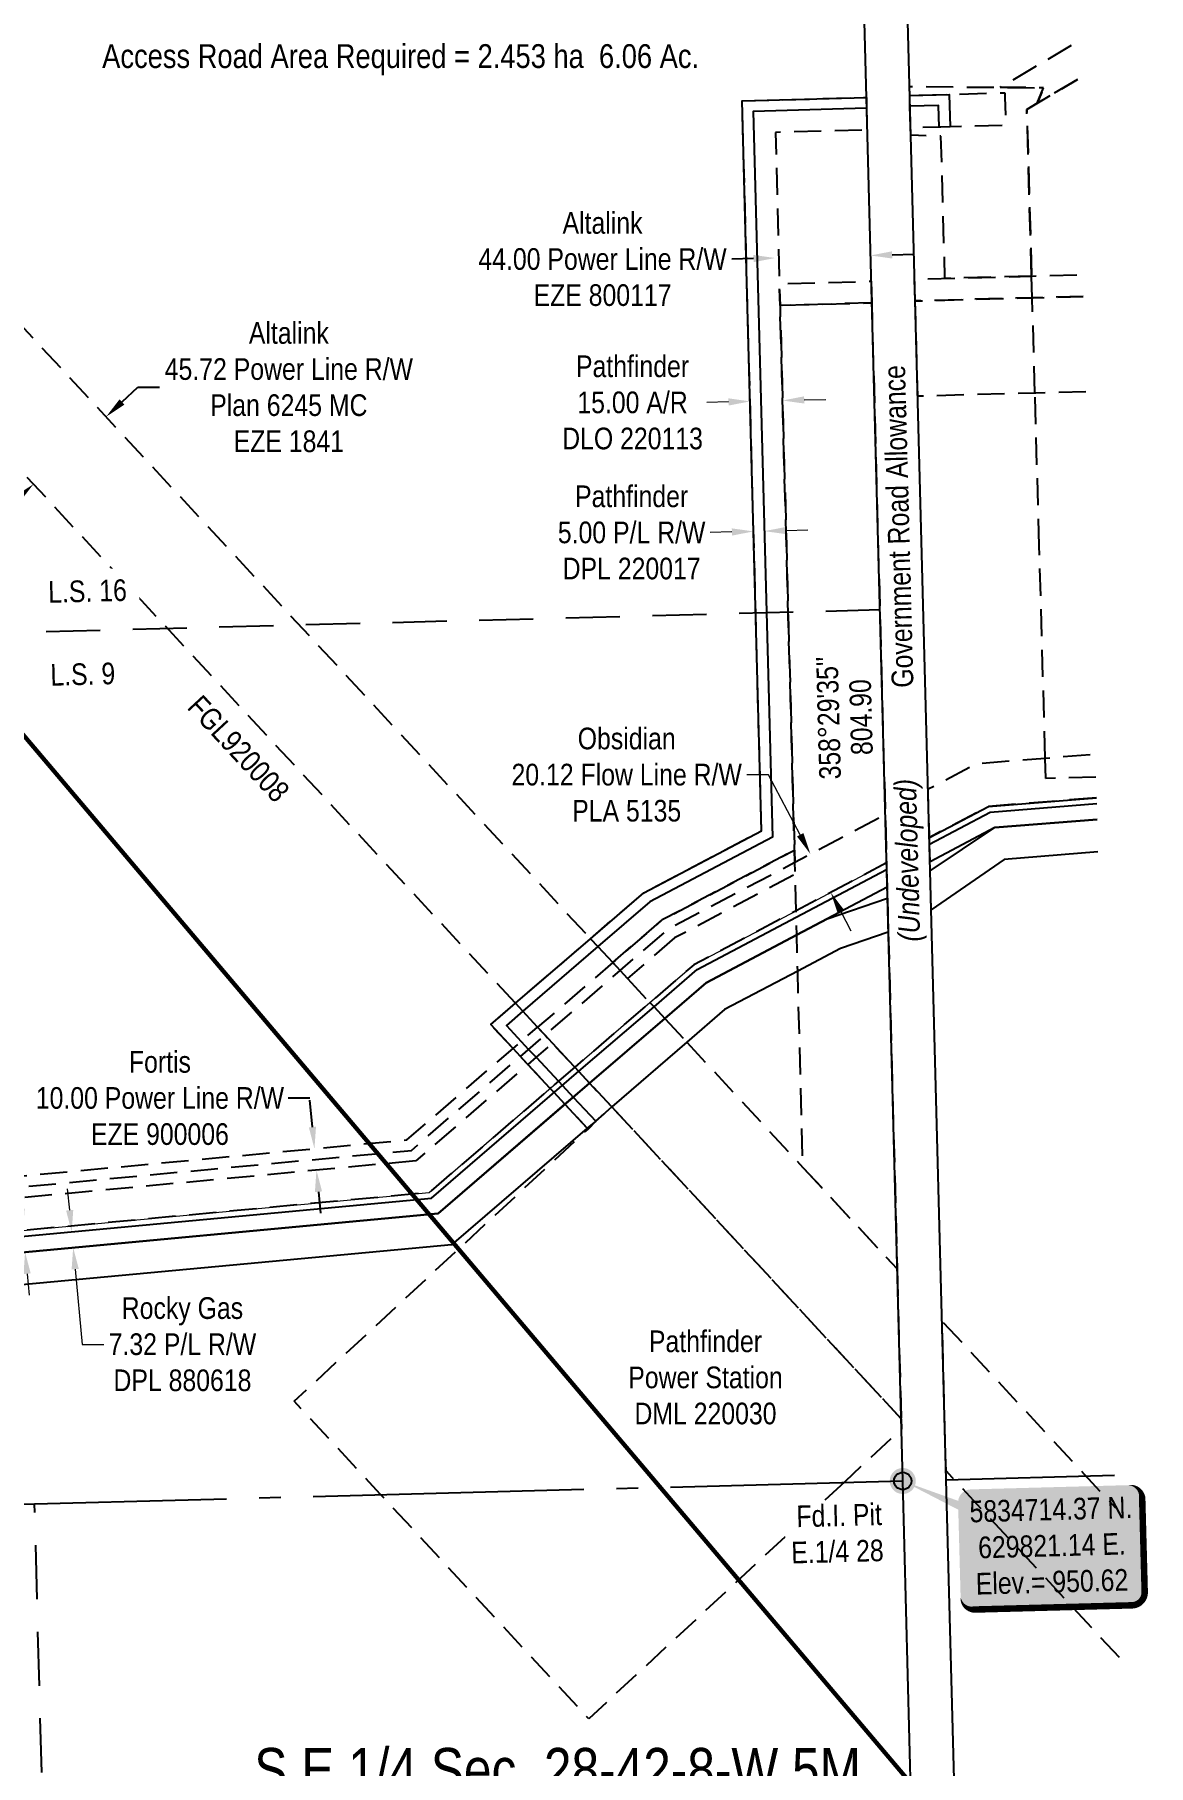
# Model space of a CAD drawing. Extents: x 627695 to 630270, y 5833772 to 5837149.
# Drawn here: x 629420 to 629935, y 5834583 to 5835382 of the extents above; entities that cross this region are included whole.
import ezdxf
from ezdxf.enums import TextEntityAlignment as Align

# ---------------------------------------------------------------- set-up
doc = ezdxf.new("R2010")
doc.units = 0
doc.header["$LTSCALE"] = 5
doc.header["$PDSIZE"] = 0.5
for name, pattern in [('CENTERLINEX3', [5, 2.5, -1, 0.5, -1]), ('DASHDOT2', [12.7, 6.35, -3.175, 0, -3.175]), ('foc-ACCESSROAD', [3.75, 2.5, -1.25]), ('foc-FLOWLINE', [3.75, 2.5, -1.25]), ('foc-LSD', [8, 5, -3]), ('foc-QUARTERLINE', [33, 25, -3, 2, -3])]:
    doc.linetypes.add(name, pattern=pattern)
doc.layers.get('Defpoints').update_dxf_attribs({"color": 9})
doc.layers.add('AS-TRAPPER BOUNDARY', color=7, linetype='CENTERLINEX3', true_color=0xb85c00, transparency=0.6)
for name, color, linetype in [('AS-WILDLIFE', 131, 'DASHDOT2'), ('C-FLOWLINE', 13, 'foc-FLOWLINE'), ('C-RW', 13, 'Continuous'), ('C-SYMBOL', 7, 'Continuous'), ('C-WS', 13, 'foc-ACCESSROAD'), ('DETAIL-T', 7, 'Continuous'), ('F-AR', 190, 'foc-ACCESSROAD'), ('F-EZE', 190, 'foc-FLOWLINE'), ('F-RW', 190, 'Continuous'), ('F-WS', 190, 'foc-ACCESSROAD'), ('L-AREAREQUIRED', 7, 'Continuous'), ('L-BD', 7, 'Continuous'), ('L-MON', 1, 'Continuous'), ('L-QSEC', 8, 'foc-QUARTERLINE'), ('L-ROAD-T', 7, 'Continuous'), ('L-SEC', 7, 'Continuous'), ('L-SECTION-LSD', 7, 'foc-LSD')]:
    doc.layers.add(name, color=color, linetype=linetype)
for name, color, linetype, lineweight in [('C-RW-T', 13, 'Continuous', 9), ('F-AR-T', 190, 'Continuous', 9), ('F-RW-T', 190, 'Continuous', 9), ('T-TEXT', 48, 'Continuous', 18)]:
    doc.layers.add(name, color=color, linetype=linetype, lineweight=lineweight)
doc.styles.add('100L', font='ARIALN.TTF', dxfattribs={"height": 11})
doc.styles.add('175L', font='ARIALN.TTF', dxfattribs={"height": 20})
doc.styles.add('80', font='ARIALN.TTF', dxfattribs={"height": 10})
doc.styles.add('80CG', font='ARIALN.TTF', dxfattribs={"height": 10})
doc.styles.add('80L', font='ARIALN.TTF', dxfattribs={"height": 10})
doc.styles.add('80LS', font='ARIALNI.TTF', dxfattribs={"height": 10})
doc.dimstyles.new('Compass 5 000', dxfattribs={"dimscale": 5, "dimtxt": 9, "dimasz": 2, "dimexe": 0.2, "dimexo": 0.0625, "dimgap": 0.5, "dimtad": 0, "dimtih": 1, "dimtoh": 1, "dimzin": 0, "dimdsep": 46, "dimtxsty": '80CG', "dimcen": 0.1, "dimse1": 1, "dimse2": 1, "dimclrd": 256, "dimclrt": 256, "dimaunit": 1, "dimadec": 4, "dimazin": 0, "dimtfac": 0.06, "dimtofl": 0, "dimtmove": 0, "dimatfit": 1, "dimfxl": 0.2, "dimtolj": 1, "dimtzin": 0, "dimlwd": -1, "dimarcsym": 0})

# ---------------------------------------------------------------- blocks, each defined once
blk = doc.blocks.new('fdia')
at = {"color": 255, "const_width": 1}
blk.add_lwpolyline([(-0.5, 0, 1), (0.5, 0, 1)], format="xyb", close=True, dxfattribs=at)
blk = doc.blocks.new('Fdiaa')
blk.add_blockref('fdia', (0, 0))
blk = doc.blocks.new('fdib')
at = {"color": 1, "const_width": 1.6}
blk.add_lwpolyline([(-0.4, 0, 1), (0.4, 0, 1)], format="xyb", close=True, dxfattribs=at)
at = {"color": 1}
blk.add_circle((0, 0), 0.8, dxfattribs=at)
blk = doc.blocks.new('Fdibb')
blk.add_blockref('fdib', (0, 0))
blk = doc.blocks.new('fdicc')
for name in ['Fdibb', 'Fdiaa']:
    blk.add_blockref(name, (0, 0))
blk = doc.blocks.new('FDI')
blk.add_blockref('fdicc', (0, 0))
blk = doc.blocks.new('*D65')
at = {"layer": 'Defpoints', "color": 0, "transparency": 16777216}
for p in [(629453.42, 5835205.74), (629454.42, 5835204.66), (629420.92, 5835173.57)]:
    blk.add_point(p, dxfattribs=at)
at = {"layer": 'F-EZE', "transparency": 16777216}
for p, q in [((629460.75, 5835212.54), (629468.08, 5835219.35)), ((629468.08, 5835219.35), (629478.08, 5835219.35)), ((629412.59, 5835167.85), (629405.26, 5835161.04))]:
    blk.add_line(p, q, dxfattribs=at)
for points in [[(629459.62, 5835213.77), (629461.88, 5835211.32), (629453.42, 5835205.74)], [(629411.46, 5835169.07), (629413.72, 5835166.63), (629419.92, 5835174.65)]]:
    blk.add_solid(points, dxfattribs=at)
at = {"layer": 'F-EZE', "transparency": 16777216, "insert": (629537.77, 5835219.35), "char_height": 10, "attachment_point": 5, "style": '80CG'}
blk.add_mtext('\\A1;Altalink\\P45.72 Power Line R/W\\PPlan 6245 MC\\PEZE 1841', dxfattribs=at)
blk = doc.blocks.new('*D66')
at = {"layer": 'C-RW-T', "transparency": 16777216}
for p, q in [((629408.19, 5834903.5), (629398.19, 5834903.5)), ((629414.15, 5834839.94), (629408.19, 5834903.5)), ((629416.95, 5834810.08), (629417.88, 5834800.12))]:
    blk.add_line(p, q, dxfattribs=at)
for points in [[(629415.81, 5834840.1), (629412.49, 5834839.79), (629415.08, 5834829.99)], [(629418.61, 5834810.23), (629415.29, 5834809.92), (629416.01, 5834820.03)]]:
    blk.add_solid(points, dxfattribs=at)
at = {"layer": 'Defpoints', "color": 0, "transparency": 16777216}
for p in [(629468.66, 5834835.01), (629416.01, 5834820.03), (629469.59, 5834825.05)]:
    blk.add_point(p, dxfattribs=at)
at = {"layer": 'C-RW-T', "transparency": 16777216, "insert": (629359.11, 5834903.5), "char_height": 10, "attachment_point": 5, "style": '80CG'}
blk.add_mtext('\\A1;Obsidian\\P10.00 P/L R/W\\PPlan 842 0226\\PPLA 830333', dxfattribs=at)
blk = doc.blocks.new('*D68')
at = {"layer": 'Defpoints', "color": 0, "transparency": 16777216}
for p in [(629750.68, 5835212.83), (629751.63, 5835177.1), (629766.6, 5835177.49)]:
    blk.add_point(p, dxfattribs=at)
at = {"layer": 'F-AR-T', "transparency": 16777216}
for p, q in [((629740.69, 5835212.57), (629730.69, 5835212.3)), ((629775.65, 5835213.49), (629785.65, 5835213.76))]:
    blk.add_line(p, q, dxfattribs=at)
for points in [[(629740.64, 5835214.23), (629740.73, 5835210.9), (629750.68, 5835212.83)], [(629775.61, 5835215.16), (629775.7, 5835211.82), (629765.66, 5835213.23)]]:
    blk.add_solid(points, dxfattribs=at)
at = {"layer": 'F-AR-T', "transparency": 16777216, "insert": (629696.41, 5835212.3), "char_height": 10, "attachment_point": 5, "style": '80CG'}
blk.add_mtext('\\A1;Pathfinder\\P15.00 A/R\\PDLO 220113', dxfattribs=at)
blk = doc.blocks.new('*D69')
at = {"layer": 'Defpoints', "color": 0, "transparency": 16777216}
for p in [(629752.27, 5835152.79), (629753.26, 5835115.55), (629758.25, 5835115.68)]:
    blk.add_point(p, dxfattribs=at)
at = {"layer": 'F-RW-T', "transparency": 16777216}
for p, q in [((629742.27, 5835152.52), (629732.28, 5835152.26)), ((629767.27, 5835153.18), (629777.26, 5835153.45))]:
    blk.add_line(p, q, dxfattribs=at)
for points in [[(629742.23, 5835154.19), (629742.32, 5835150.86), (629752.27, 5835152.79)], [(629767.22, 5835154.85), (629767.31, 5835151.52), (629757.27, 5835152.92)]]:
    blk.add_solid(points, dxfattribs=at)
at = {"layer": 'F-RW-T', "transparency": 16777216, "insert": (629695.99, 5835152.26), "char_height": 10, "attachment_point": 5, "style": '80CG'}
blk.add_mtext('\\A1;Pathfinder\\P5.00 P/L R/W\\PDPL 220017', dxfattribs=at)
blk = doc.blocks.new('*D70')
at = {"layer": 'Defpoints', "color": 0, "transparency": 16777216}
for p in [(629762.24, 5835279.02), (629766.95, 5835101.62), (629810.96, 5835102.79)]:
    blk.add_point(p, dxfattribs=at)
at = {"layer": 'F-EZE', "transparency": 16777216}
for p, q in [((629752.24, 5835278.76), (629742.25, 5835278.49)), ((629816.25, 5835280.46), (629826.25, 5835280.72))]:
    blk.add_line(p, q, dxfattribs=at)
for points in [[(629752.2, 5835280.43), (629752.29, 5835277.09), (629762.24, 5835279.02)], [(629816.21, 5835282.12), (629816.29, 5835278.79), (629806.25, 5835280.19)]]:
    blk.add_solid(points, dxfattribs=at)
at = {"layer": 'F-EZE', "transparency": 16777216, "insert": (629682.56, 5835278.49), "char_height": 10, "attachment_point": 5, "style": '80CG'}
blk.add_mtext('\\A1;Altalink\\P44.00 Power Line R/W\\PEZE 800117', dxfattribs=at)
blk = doc.blocks.new('*D72')
at = {"layer": 'C-RW-T', "transparency": 16777216}
for p, q in [((629759.16, 5835040.44), (629749.16, 5835040.44)), ((629773.81, 5835012.73), (629759.16, 5835040.44)), ((629792.56, 5834977.25), (629797.24, 5834968.41))]:
    blk.add_line(p, q, dxfattribs=at)
for points in [[(629775.28, 5835013.51), (629772.33, 5835011.95), (629778.48, 5835003.89)], [(629794.04, 5834978.03), (629791.09, 5834976.47), (629787.89, 5834986.09)]]:
    blk.add_solid(points, dxfattribs=at)
at = {"layer": 'Defpoints', "color": 0, "transparency": 16777216}
for p in [(629778.48, 5835003.89), (629742.62, 5834984.93), (629752.03, 5834967.13)]:
    blk.add_point(p, dxfattribs=at)
at = {"layer": 'C-RW-T', "transparency": 16777216, "insert": (629693.71, 5835040.44), "char_height": 10, "attachment_point": 5, "style": '80CG'}
blk.add_mtext('\\A1;Obsidian\\P20.12 Flow Line R/W\\PPLA 5135', dxfattribs=at)
blk = doc.blocks.new('*D97')
at = {"layer": 'Defpoints', "color": 0, "transparency": 16777216}
for p in [(629549.58, 5834867.83), (629473.89, 5834860.74), (629474.82, 5834850.78)]:
    blk.add_point(p, dxfattribs=at)
at = {"layer": 'F-EZE', "transparency": 16777216}
for p, q in [((629547.4, 5834891.14), (629537.4, 5834891.14)), ((629548.65, 5834877.79), (629547.4, 5834891.14)), ((629551.45, 5834847.91), (629552.38, 5834837.96))]:
    blk.add_line(p, q, dxfattribs=at)
for points in [[(629550.31, 5834877.94), (629546.99, 5834877.63), (629549.58, 5834867.83)], [(629553.1, 5834848.07), (629549.79, 5834847.76), (629550.51, 5834857.87)]]:
    blk.add_solid(points, dxfattribs=at)
at = {"layer": 'F-EZE', "transparency": 16777216, "insert": (629478.25, 5834891.14), "char_height": 10, "attachment_point": 5, "style": '80CG'}
blk.add_mtext('\\A1;Fortis\\P10.00 Power Line R/W\\PEZE 900006', dxfattribs=at)
blk = doc.blocks.new('*U99')
h = blk.add_hatch(color=254)
edge = h.paths.add_edge_path()
edge.add_line((-36.5, -28.5), (36.5, -28.5))
edge.add_arc((36.5, -22.5), 6, 270, 360)
edge.add_line((42.5, -22.5), (42.5, 21))
edge.add_arc((36.5, 21), 6, 0, 90)
edge.add_line((36.5, 27), (-36.5, 27))
edge.add_arc((-36.5, 21), 6, 90, 180)
edge.add_line((-42.5, 21), (-42.5, -22.5))
edge.add_arc((-36.5, -22.5), 6, 180, 270)
at = {"color": 1, "flags": 128}
blk.add_lwpolyline([(-67.76, 31.72, 0, 10, 0), (0, 0, 5, 5, 0)], format="xyseb", dxfattribs=at)
blk.add_lwpolyline([(-36.5, -28.5, 3, 3, 0), (36.5, -28.5, 3, 3, 0.414214), (42.5, -22.5, 3, 3, 0), (42.5, 21, 3, 0, 0.414214), (36.5, 27, 0, 0, 0), (-36.5, 27, 0, 0, 0.414214), (-42.5, 21, 0, 0, 0), (-42.5, -22.5, 0, 3, 0.414214)], format="xyseb", close=True, dxfattribs=at)
at = {"color": 1, "style": '80'}
blk.add_attdef('ENTER_TEXT_001', (-35.99, -5), '', height=10, dxfattribs=at)
blk = doc.blocks.new('*D107')
at = {"layer": 'Defpoints', "color": 0, "transparency": 16777216}
for p in [(629452.1, 5834830.77), (629438.21, 5834822.11), (629452.79, 5834823.48)]:
    blk.add_point(p, dxfattribs=at)
at = {"layer": 'F-RW-T', "transparency": 16777216}
for p, q in [((629436.6, 5834839.36), (629435.66, 5834849.32)), ((629439.14, 5834812.16), (629442.4, 5834777.46)), ((629442.4, 5834777.46), (629452.4, 5834777.46))]:
    blk.add_line(p, q, dxfattribs=at)
for points in [[(629438.26, 5834839.52), (629434.94, 5834839.21), (629437.53, 5834829.41)], [(629440.8, 5834812.31), (629437.49, 5834812), (629438.21, 5834822.11)]]:
    blk.add_solid(points, dxfattribs=at)
at = {"layer": 'F-RW-T', "transparency": 16777216, "insert": (629488.65, 5834777.46), "char_height": 10, "attachment_point": 5, "style": '80CG'}
blk.add_mtext('\\A1;Rocky Gas\\P7.32 P/L R/W\\PDPL 880618', dxfattribs=at)

msp = doc.modelspace()

# ---------------------------------------------------------------- linework, layer by layer
at = {"layer": 'AS-WILDLIFE', "const_width": 2, "flags": 128}
msp.add_lwpolyline([(629925.696, 5834460.674), (629885.625, 5834503), (629361.75, 5835122), (629052.187, 5835455.5), (628898.451, 5835417.086)], dxfattribs=at)
at = {"layer": 'C-FLOWLINE', "flags": 128}
msp.add_lwpolyline([(629910.588, 5835029.814), (629860.751, 5835025.827), (629833.437, 5835011.42), (629832.842, 5835033.866), (629855.013, 5835045.562), (629886.92, 5835048.135), (629910.052, 5835050.001)], dxfattribs=at)
msp.add_lwpolyline([(629669.729, 5834905.415), (629602.576, 5834847.552), (629390.226, 5834827.658), (629248.661, 5834852.334), (629247.923, 5834872.155), (629391.049, 5834847.954), (629594.304, 5834866.997), (629656.024, 5834920.18), (629690.672, 5834950.035), (629712.99, 5834969.27), (629771.315, 5835000.1), (629813.041, 5835022.157), (629813.632, 5834999.696), (629771.911, 5834977.643), (629724.76, 5834952.719), (629704.377, 5834935.271), (629669.729, 5834905.415)], close=True, dxfattribs=at)
at = {"layer": 'C-RW'}
msp.add_lwpolyline([(629910.853, 5835019.838), (629863.609, 5835016.02), (629833.734, 5835000.265), (629833.516, 5835008.431), (629833.437, 5835011.42), (629860.751, 5835025.827), (629910.588, 5835029.814)], dxfattribs=at)
at = {"layer": 'C-RW-T', "flags": 128}
msp.add_lwpolyline([(629390.226, 5834827.658), (629602.576, 5834847.552), (629669.729, 5834905.415), (629704.377, 5834935.271), (629724.76, 5834952.719), (629771.911, 5834977.643), (629813.632, 5834999.696), (629813.925, 5834988.546), (629786.235, 5834973.909), (629772.217, 5834966.5), (629730.44, 5834944.409), (629711.273, 5834927.927), (629676.534, 5834898.084), (629606.685, 5834837.898), (629389.826, 5834817.579)], dxfattribs=at)
at = {"layer": 'C-WS'}
msp.add_lwpolyline([(629910.335, 5835039.325), (629887.187, 5835038.668), (629886.92, 5835048.135), (629884.16, 5835146.107), (629882.149, 5835216.649), (629880.895, 5835260.657), (629880.61, 5835270.66), (629878.416, 5835347.631), (629901.784, 5835361.433)], dxfattribs=at)
at = {"layer": 'F-AR', "flags": 128}
msp.add_lwpolyline([(629901.784, 5835361.433), (629883.171, 5835350.44), (629886.078, 5835357.595), (629875.815, 5835357.705), (629866.148, 5835357.809), (629900.967, 5835378.344), (629901.353, 5835377.691)], dxfattribs=at)
for points in [[(629842.947, 5835339.591), (629838.645, 5835339.471), (629837.949, 5835339.453), (629824.739, 5835339.072), (629824.474, 5835349.064), (629824.341, 5835354.062), (629842.555, 5835354.581), (629868.196, 5835355.312), (629868.255, 5835353.24), (629868.623, 5835340.323), (629842.947, 5835339.591)], [(629679.416, 5834880.451), (629675.886, 5834876.876), (629675.507, 5834877.282), (629665.215, 5834888.33), (629660.221, 5834893.692), (629658.396, 5834895.65), (629648.077, 5834906.728), (629644.665, 5834910.391), (629641.251, 5834914.056), (629630.967, 5834925.095), (629642.356, 5834934.905), (629677.009, 5834964.754), (629701.573, 5834985.912), (629755.929, 5835014.596), (629749.243, 5835267.5), (629747.027, 5835351.606), (629804.335, 5835353.133), (629804.466, 5835348.135), (629804.729, 5835338.143), (629762.409, 5835337.015), (629764.192, 5835267.893), (629764.218, 5835267.158), (629764.489, 5835257.155), (629771.166, 5835005.681), (629710.132, 5834973.433), (629687.263, 5834953.714), (629652.613, 5834923.853), (629656.022, 5834920.178), (629659.429, 5834916.511), (629669.729, 5834905.416), (629671.601, 5834903.491), (629676.535, 5834898.085), (629686.883, 5834887.07), (629679.416, 5834880.451)]]:
    msp.add_lwpolyline(points, close=True, dxfattribs=at)
at = {"layer": 'F-EZE'}
msp.add_lwpolyline([(629181.461, 5835498.683), (629677.009, 5834964.754), (629680.414, 5834961.086), (629687.263, 5834953.714), (629690.672, 5834950.035), (629694.078, 5834946.368), (629704.377, 5834935.271), (629706.357, 5834933.309), (629711.273, 5834927.926), (629721.444, 5834916.956), (629775.057, 5834859.15), (629818.562, 5834812.244), (629820.381, 5834743.098), (629686.883, 5834887.07), (629676.535, 5834898.085), (629671.601, 5834903.491), (629669.729, 5834905.416), (629659.429, 5834916.511), (629656.022, 5834920.178), (629652.613, 5834923.853), (629645.762, 5834931.236), (629642.356, 5834934.905), (629183.387, 5835429.419)], dxfattribs=at)
at = {"layer": 'F-EZE', "flags": 128}
for points in [[(629806.83, 5835258.285), (629764.491, 5835257.156), (629764.224, 5835267.158), (629806.566, 5835268.288), (629806.83, 5835258.285)], [(629814.471, 5834967.793), (629818.562, 5834812.244), (629775.057, 5834859.15), (629772.635, 5834949.78), (629772.217, 5834966.5), (629771.991, 5834974.661), (629771.911, 5834977.643), (629771.463, 5834994.52), (629771.315, 5835000.1), (629771.166, 5835005.681), (629764.489, 5835257.155), (629806.83, 5835258.285), (629813.041, 5835022.157), (629813.632, 5834999.696), (629813.71, 5834996.715), (629813.925, 5834988.546), (629814.057, 5834983.532), (629814.471, 5834967.793)], [(629715.829, 5834965.11), (629694.078, 5834946.368), (629690.672, 5834950.035), (629687.263, 5834953.714), (629710.132, 5834973.433), (629771.166, 5835005.681), (629771.315, 5835000.1), (629771.463, 5834994.52), (629715.829, 5834965.11)], [(629596.36, 5834862.165), (629390.844, 5834842.911), (629250.613, 5834867.617), (629250.059, 5834867.714), (629189.574, 5834866.015), (629180.047, 5834865.748), (629179.935, 5834870), (629179.784, 5834875.75), (629188.342, 5834875.991), (629189.293, 5834876.017), (629250.794, 5834877.745), (629391.253, 5834852.998), (629592.248, 5834871.83), (629641.251, 5834914.056), (629645.039, 5834917.321), (629652.613, 5834923.853), (629656.022, 5834920.178), (629659.429, 5834916.511), (629651.865, 5834909.993), (629648.077, 5834906.728), (629596.36, 5834862.165)]]:
    msp.add_lwpolyline(points, close=True, dxfattribs=at)
for points in [[(629904.443, 5835261.287), (629881.27, 5835260.668), (629880.895, 5835260.657), (629826.859, 5835259.216), (629826.594, 5835269.219), (629880.61, 5835270.66), (629904.177, 5835271.289)], [(629905.611, 5835217.275), (629882.49, 5835216.658), (629882.149, 5835216.649), (629828.027, 5835215.205), (629826.859, 5835259.216), (629880.895, 5835260.657), (629881.27, 5835260.667), (629904.443, 5835261.286)], [(629921.126, 5834632.844), (629844.063, 5834715.855), (629841.132, 5834719.014), (629839.313, 5834788.158), (629904.92, 5834717.49), (629919.29, 5834702.009)]]:
    msp.add_lwpolyline(points, dxfattribs=at)
at = {"layer": 'F-RW', "flags": 128}
msp.add_lwpolyline([(629679.416, 5834880.451), (629675.886, 5834876.876), (629675.507, 5834877.282), (629665.215, 5834888.33), (629660.221, 5834893.692), (629658.396, 5834895.65), (629648.077, 5834906.728), (629644.665, 5834910.391), (629641.251, 5834914.056), (629630.967, 5834925.095), (629642.356, 5834934.905), (629677.009, 5834964.754), (629701.573, 5834985.912), (629755.929, 5835014.596), (629749.243, 5835267.5), (629747.027, 5835351.606), (629804.335, 5835353.133), (629804.466, 5835348.135), (629752.155, 5835346.74), (629761.008, 5835011.622), (629704.406, 5834981.754), (629680.414, 5834961.086), (629645.762, 5834931.236), (629638.168, 5834924.695), (629645.039, 5834917.321), (629648.453, 5834913.656), (629651.865, 5834909.993), (629662.186, 5834898.916), (629664.011, 5834896.957), (629669.005, 5834891.596), (629679.416, 5834880.451)], close=True, dxfattribs=at)
at = {"layer": 'F-RW'}
msp.add_lwpolyline([(629842.947, 5835339.591), (629838.645, 5835339.474), (629837.948, 5835339.461), (629837.687, 5835349.452), (629824.474, 5835349.064), (629824.341, 5835354.062), (629842.555, 5835354.581), (629842.947, 5835339.591)], close=True, dxfattribs=at)
for points in [[(629910.853, 5835019.838), (629863.609, 5835016.02), (629833.734, 5835000.265), (629833.517, 5835008.431), (629861.522, 5835023.201), (629910.659, 5835027.152)], [(629911.252, 5835004.798), (629867.897, 5835001.313), (629834.323, 5834978.067), (629833.846, 5834996.018), (629863.609, 5835016.02), (629910.853, 5835019.838)], [(629382.781, 5834824.277), (629603.675, 5834844.972), (629671.657, 5834903.546), (629706.384, 5834933.347), (629726.287, 5834950.498), (629771.991, 5834974.661), (629813.71, 5834996.715), (629813.925, 5834988.546), (629786.236, 5834973.908), (629772.218, 5834966.498), (629730.44, 5834944.409), (629711.274, 5834927.923), (629676.534, 5834898.084), (629606.685, 5834837.898), (629389.818, 5834817.579)], [(629389.818, 5834817.579), (629606.685, 5834837.898), (629665.215, 5834888.33), (629669.005, 5834891.596), (629676.535, 5834898.085), (629711.273, 5834927.926), (629730.44, 5834944.409), (629772.217, 5834966.5), (629786.235, 5834973.908), (629814.057, 5834983.532), (629814.471, 5834967.793), (629792.364, 5834960.146), (629772.635, 5834949.78), (629738.897, 5834932.053), (629721.444, 5834916.956), (629686.883, 5834887.07), (629679.416, 5834880.451), (629675.507, 5834877.282), (629612.919, 5834823.43), (629389.516, 5834802.566)]]:
    msp.add_lwpolyline(points, dxfattribs=at)
at = {"layer": 'F-WS', "flags": 128}
for points in [[(629880.61, 5835270.66), (629840.637, 5835269.593), (629838.764, 5835335.328), (629824.83, 5835335.667), (629824.739, 5835339.072), (629824.474, 5835349.064), (629824.341, 5835354.062), (629824.23, 5835358.258), (629866.148, 5835357.809), (629875.815, 5835357.705), (629886.078, 5835357.595), (629883.171, 5835350.44), (629878.416, 5835347.631), (629878.616, 5835340.608), (629880.61, 5835270.66)], [(629794.33, 5834714.05), (629676.191, 5834604.553), (629579.952, 5834708.336), (629540.249, 5834751.159), (629675.886, 5834876.876), (629679.416, 5834880.451), (629686.883, 5834887.07), (629820.381, 5834743.098), (629820.507, 5834738.313), (629794.33, 5834714.05)]]:
    msp.add_lwpolyline(points, close=True, dxfattribs=at)
at = {"layer": 'L-QSEC'}
for p, q in [((629841.24, 5834714.91), (629918.892, 5834716.994)), ((629054.181, 5834694.297), (629821.137, 5834714.37))]:
    msp.add_line(p, q, dxfattribs=at)
at = {"layer": 'L-SEC'}
for p, q in [((629821.137, 5834714.37), (629799.979, 5835518.716)), ((629841.24, 5834714.899), (629820.082, 5835519.245)), ((629842.386, 5833910.66), (629821.137, 5834714.37)), ((629862.489, 5833911.195), (629841.24, 5834714.902))]:
    msp.add_line(p, q, dxfattribs=at)
at = {"layer": 'L-SECTION-LSD'}
msp.add_line((629441.54, 5833900.036), (629420.417, 5834703.874), dxfattribs=at)
at = {"layer": 'L-SECTION-LSD', "flags": 128}
msp.add_lwpolyline([(629810.558, 5835116.543), (629009.257, 5835095.484)], dxfattribs=at)

# ---------------------------------------------------------------- block references
at = {"layer": 'DETAIL-T', "color": 6}
ref = msp.add_blockref('*U99', (629889.726, 5834684.477), dxfattribs=dict(at, rotation=1.537737913849318))
ref.add_attrib('ENTER_TEXT_001', '5834714.37 N.', (629852.104, 5834695.243), dxfattribs={"layer": '0', "color": 1, "height": 10, "rotation": 1.537738, "style": '80'})
ref.add_attrib('ENTER_TEXT_002', '629821.14 E.', (629856.074, 5834678.636), dxfattribs={"layer": '0', "color": 1, "height": 10, "rotation": 1.537738, "style": '80'})
ref.add_attrib('ENTER_TEXT_003', 'Elev.= 950.62', (629854.975, 5834661.893), dxfattribs={"layer": '0', "color": 1, "height": 10, "rotation": 1.537738, "style": '80'})
at = {"layer": 'L-MON', "xscale": 4.999999999999891, "yscale": 4.999999999999891, "zscale": 4.999999999999891}
msp.add_blockref('FDI', (629821.137, 5834714.37), dxfattribs=at)

# ---------------------------------------------------------------- texts
at = {"layer": 'AS-TRAPPER BOUNDARY', "transparency": 33554687, "insert": (629497.686, 5835078.055), "char_height": 9.9966, "width": 61.96172, "attachment_point": 1, "rotation": 312.865066, "style": '80L'}
msp.add_mtext('FGL920008', dxfattribs=at)
at = {"layer": 'C-SYMBOL', "color": 3, "style": '175L'}
msp.add_text('S.E.1/4 Sec. 28-42-8-W.5M.', height=19.99315, dxfattribs=at).set_placement((629665.014, 5834565.109), align=Align.BOTTOM_CENTER)
at = {"layer": 'F-EZE', "insert": (629730.083, 5834762.127), "char_height": 9.99658, "width": 70.58742, "attachment_point": 5, "style": '80CG'}
msp.add_mtext('\\A1;Pathfinder\\PPower Station\\PDML 220030', dxfattribs=at)
at = {"layer": 'L-AREAREQUIRED', "color": 5, "style": '100L'}
msp.add_text('Access Road Area Required = 2.453 ha  6.06 Ac.', height=10.99623, dxfattribs=at).set_placement((629589.37, 5835363.45), align=Align.BOTTOM_CENTER)
at = {"layer": 'L-BD', "style": '80L'}
for s, height, p in [("358°29'35''", 9.99658, (629786.871, 5835066.636)), ('804.90', 9.9966, (629801.86, 5835067.03))]:
    msp.add_text(s, height=height, rotation=91.5068, dxfattribs=at).set_placement(p, align=Align.MIDDLE)
at = {"layer": 'L-ROAD-T', "style": '80L'}
msp.add_text('Government Road Allowance', height=10, rotation=91.514505, dxfattribs=at).set_placement((629819.129, 5835155.07), align=Align.MIDDLE_CENTER)
at = {"layer": 'T-TEXT', "style": '80LS'}
msp.add_text('(Undeveloped)', height=10, rotation=91.514505, dxfattribs=at).set_placement((629823.204, 5835000.937), align=Align.MIDDLE_CENTER)

# ---------------------------------------------------------------- dimensions: what is measured, and where the dimension line sits
at = {"layer": 'C-RW-T'}
for base, p1, p2, angle, text, picture, middle in [((629778.481, 5835003.888), (629752.031, 5834967.134), (629742.622, 5834984.933), 117.860799, 'Obsidian\\P20.12 Flow Line R/W\\PPLA 5135', '*D72', (629693.708, 5835040.436)), ((629416.014, 5834820.033), (629468.661, 5834835.006), (629469.593, 5834825.053), 275.35264, 'Obsidian\\P10.00 P/L R/W\\PPlan 842 0226\\PPLA 830333', '*D66', (629359.107, 5834903.503))]:
    dim = msp.add_linear_dim(base=base, p1=p1, p2=p2, angle=angle, text=text, dimstyle='Compass 5 000', dxfattribs=at)
    dim.commit()
    dim.dimension.update_dxf_attribs({"geometry": picture, "text_midpoint": middle, "dimtype": 161})
at = {"layer": 'F-AR-T'}
dim = msp.add_linear_dim(base=(629750.684, 5835212.831), p1=(629766.6, 5835177.492), p2=(629751.628, 5835177.097), angle=181.514341, text='Pathfinder\\P15.00 A/R\\PDLO 220113', dimstyle='Compass 5 000', dxfattribs=at)
dim.commit()
dim.dimension.update_dxf_attribs({"geometry": '*D68', "text_midpoint": (629696.41, 5835212.302), "dimtype": 161})
at = {"layer": 'F-EZE'}
dim = msp.add_linear_dim(base=(629762.241, 5835279.025), p1=(629810.964, 5835102.793), p2=(629766.952, 5835101.625), angle=181.521122, text='Altalink\\P44.00 Power Line R/W\\PEZE 800117', dimstyle='Compass 5 000', dxfattribs=at)
dim.commit()
dim.dimension.update_dxf_attribs({"geometry": '*D70', "text_midpoint": (629682.558, 5835278.494), "dimtype": 161})
dim = msp.add_aligned_dim(p1=(629420.923, 5835173.57), p2=(629454.423, 5835204.662), distance=1.473, text='Altalink\\P45.72 Power Line R/W\\PPlan 6245 MC\\PEZE 1841', dimstyle='Compass 5 000', dxfattribs=at)
dim.commit()
dim.dimension.update_dxf_attribs({"geometry": '*D65', "text_midpoint": (629537.77, 5835219.348)})
at = {"layer": 'F-EZE', "color": 6}
dim = msp.add_linear_dim(base=(629549.579, 5834867.832), p1=(629474.821, 5834850.778), p2=(629473.887, 5834860.741), angle=95.352549, text='Fortis\\P10.00 Power Line R/W\\PEZE 900006', dimstyle='Compass 5 000', dxfattribs=at)
dim.commit()
dim.dimension.update_dxf_attribs({"geometry": '*D97', "text_midpoint": (629478.255, 5834891.14), "dimtype": 161})
at = {"layer": 'F-RW-T'}
dim = msp.add_linear_dim(base=(629752.271, 5835152.786), p1=(629758.254, 5835115.678), p2=(629753.255, 5835115.546), angle=181.514341, text='Pathfinder\\P5.00 P/L R/W\\PDPL 220017', dimstyle='Compass 5 000', dxfattribs=at)
dim.commit()
dim.dimension.update_dxf_attribs({"geometry": '*D69', "text_midpoint": (629695.992, 5835152.258), "dimtype": 161})
at = {"layer": 'F-RW-T', "color": 6}
dim = msp.add_linear_dim(base=(629438.212, 5834822.113), p1=(629452.102, 5834830.772), p2=(629452.785, 5834823.478), angle=275.35264, text='Rocky Gas\\P7.32 P/L R/W\\PDPL 880618', dimstyle='Compass 5 000', dxfattribs=at)
dim.commit()
dim.dimension.update_dxf_attribs({"geometry": '*D107', "text_midpoint": (629488.647, 5834777.464), "dimtype": 161})

# ---------------------------------------------------------------- next in the draw order: texts
at = {"layer": 'L-MON', "insert": (629768.1, 5834702.908), "char_height": 9.99658, "attachment_point": 1, "rotation": 1.499228, "style": '80CG', "bg_fill": 3, "box_fill_scale": 1.15, "bg_fill_color": 256, "bg_fill_true_color": 256, "bg_fill_transparency": 0}
msp.add_mtext_dynamic_manual_height_columns('\\pi3.80947;Fd.I. Pit\\P\\pi1.00689;E.1/4 28', width=42.24787, gutter_width=49.983, heights=[0], dxfattribs=at)
at = {"layer": 'L-SECTION-LSD', "char_height": 10, "attachment_point": 1, "rotation": 1.497035, "style": '100L', "bg_fill": 3, "box_fill_scale": 1.5, "bg_fill_color": 256, "bg_fill_transparency": 0}
for s, width, insert in [('L.S. 16', 36.94144, (629426.544, 5835129.788)), ('L.S. 9', 30.52728, (629427.544, 5835091.516))]:
    msp.add_mtext_dynamic_manual_height_columns(s, width=width, gutter_width=55, heights=[0], dxfattribs=dict(at, insert=insert))

doc.saveas('drawing.dxf')
